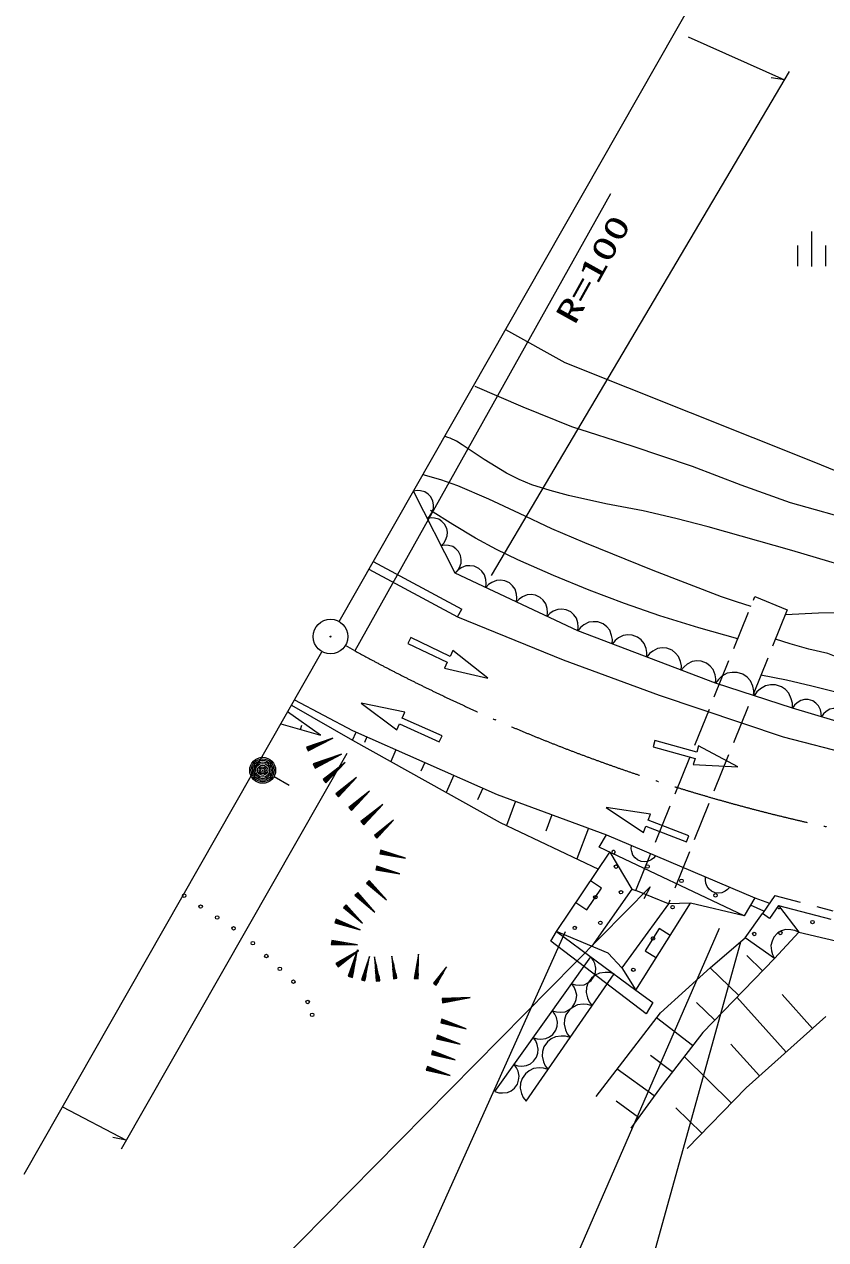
# Model space of a CAD drawing. Units: millimetres, scale not verified. Extents: x -24973 to 615027, y -198662 to 161338.
# Drawn here: x 311920 to 357944, y 21204 to 91025 of the extents above; entities that cross this region are included whole.
import ezdxf
from ezdxf.enums import TextEntityAlignment as Align

# ---------------------------------------------------------------- set-up
doc = ezdxf.new("R2010")
doc.units = ezdxf.units.MM
doc.header["$LTSCALE"] = 1000
for name, pattern in [('USER1', [10, 7.868852, -0.983607, 0.163934, -0.983607]), ('USER2', [3, 2.25, -0.75]), ('USER3', [2.5, 1.5, -1])]:
    doc.linetypes.add(name, pattern=pattern)
for name, color, linetype, lineweight in [('S-BGD', 1, 'Continuous', 13), ('S-BGD-HTXT', 6, 'Continuous', 13), ('S-BMK', 3, 'USER1', 13)]:
    doc.layers.add(name, color=color, linetype=linetype, lineweight=lineweight)
doc.styles.add('ＭＳ ゴシック', font='')
doc.styles.get('ＭＳ ゴシック').set_extended_font_data('MS Gothic')

# ---------------------------------------------------------------- blocks, each defined once
blk = doc.blocks.new('BUHIN1')
at = {"layer": 'S-BGD'}
blk.add_circle((0, 0), 30, dxfattribs=at)
at = {"layer": 'S-BMK', "linetype": 'Continuous'}
blk.add_circle((0, 0), 995, dxfattribs=at)
blk = doc.blocks.new('BUHIN314')
at = {"layer": 'S-BGD'}
blk.add_lwpolyline([(833, -251), (828, -40), (777, 152), (670, 384), (517, 539), (340, 661), (82, 738), (-133, 735), (-346, 690), (-564, 556), (-708, 422), (-833, 251)], dxfattribs=at)
blk = doc.blocks.new('BUHIN315')
at = {"layer": 'S-BGD'}
blk.add_lwpolyline([(1102, -356), (1101, -76), (1039, 181), (902, 493), (702, 704), (470, 870), (129, 981), (-157, 982), (-442, 928), (-736, 755), (-932, 581), (-1102, 356)], dxfattribs=at)
blk = doc.blocks.new('BUHIN316')
at = {"layer": 'S-BGD'}
blk.add_lwpolyline([(990, -376), (1002, -120), (957, 118), (846, 409), (674, 610), (469, 773), (163, 890), (-98, 904), (-361, 868), (-637, 723), (-824, 574), (-990, 376)], dxfattribs=at)
blk = doc.blocks.new('BUHIN317')
at = {"layer": 'S-BGD'}
blk.add_lwpolyline([(881, -416), (910, -182), (886, 40), (805, 315), (662, 512), (486, 676), (213, 804), (-26, 836), (-269, 822), (-532, 709), (-715, 585), (-881, 416)], dxfattribs=at)
blk = doc.blocks.new('BUHIN318')
at = {"layer": 'S-BGD'}
blk.add_lwpolyline([(398, -784), (549, -634), (654, -462), (749, -221), (755, -1), (720, 213), (597, 456), (444, 610), (263, 735), (13, 800), (-186, 813), (-398, 784)], dxfattribs=at)
blk = doc.blocks.new('BUHIN319')
at = {"layer": 'S-BGD'}
blk.add_lwpolyline([(631, 915), (373, 991), (119, 1005), (-205, 965), (-454, 840), (-671, 672), (-866, 388), (-946, 126), (-975, -151), (-897, -468), (-791, -697), (-631, -915)], dxfattribs=at)
blk = doc.blocks.new('BUHIN320')
at = {"layer": 'S-BGD'}
blk.add_lwpolyline([(-551, -774), (-332, -842), (-115, -857), (163, -828), (377, -724), (564, -583), (735, -343), (807, -120), (835, 116), (773, 388), (685, 585), (551, 774)], dxfattribs=at)
blk = doc.blocks.new('BUHIN328')
at = {"layer": 'S-BGD'}
blk.add_lwpolyline([(691, -293), (568, -428), (428, -528), (233, -624), (45, -642), (-137, -622), (-351, -531), (-493, -414), (-610, -267), (-680, -58), (-706, 112), (-691, 293)], dxfattribs=at)
blk = doc.blocks.new('BUHIN123')
at = {"layer": 'S-BGD'}
for radius in [746, 660, 574, 484, 398, 292, 202, 116, 22.5]:
    blk.add_circle((0, 0), radius, dxfattribs=at)
blk = doc.blocks.new('BUHIN116')
at = {"layer": 'S-BGD'}
for p, q in [((0, 1000), (0, -1000)), ((-800, 205), (-800, -995)), ((800, 205), (800, -995))]:
    blk.add_line(p, q, dxfattribs=at)
blk = doc.blocks.new('BUHIN356')
at = {"layer": 'S-BGD'}
blk.add_circle((0, 0), 99.5, dxfattribs=at)
blk = doc.blocks.new('BUHIN359')
at = {"layer": 'S-BGD'}
blk.add_circle((0, 0), 99.5, dxfattribs=at)
blk = doc.blocks.new('BUHIN443')
at = {"layer": 'S-BGD'}
for p, q in [((-409, 41), (-670, 123)), ((-661, 150), (-97, -28)), ((225, -100), (-653, 176)), ((-644, 203), (537, -169)), ((242, -47), (-636, 230)), ((-630, 250), (-65, 72)), ((-360, 198), (-620, 280))]:
    blk.add_line(p, q, dxfattribs=at)
blk.add_lwpolyline([(-700, 107), (668, -210), (-635, 314)], close=True, dxfattribs=at)
blk = doc.blocks.new('BUHIN456')
at = {"layer": 'S-BGD'}
for p, q in [((-372, 236), (-582, 440)), ((-561, 462), (-106, 20)), ((167, -205), (-540, 483)), ((-519, 505), (433, -421)), ((209, -162), (-498, 526)), ((-482, 542), (-28, 100)), ((-249, 363), (-459, 566))]:
    blk.add_line(p, q, dxfattribs=at)
blk.add_lwpolyline([(-619, 440), (538, -523), (-457, 606)], close=True, dxfattribs=at)
blk = doc.blocks.new('BUHIN460')
at = {"layer": 'S-BGD'}
for p, q in [((185, 213), (-591, -498)), ((-570, -521), (475, 435)), ((228, 165), (-548, -545)), ((-401, -243), (-632, -453)), ((-607, -480), (-109, -23)), ((-526, -568), (-28, -112)), ((-275, -381), (-505, -592))]:
    blk.add_line(p, q, dxfattribs=at)
blk.add_lwpolyline([(-507, -631), (590, 540), (-674, -449)], close=True, dxfattribs=at)
blk = doc.blocks.new('BUHIN461')
at = {"layer": 'S-BGD'}
for p, q in [((173, 199), (-554, -466)), ((-534, -489), (445, 408)), ((214, 155), (-514, -511)), ((-376, -227), (-592, -425)), ((-569, -450), (-102, -22)), ((-493, -533), (-26, -105)), ((-257, -358), (-473, -555))]:
    blk.add_line(p, q, dxfattribs=at)
blk.add_lwpolyline([(-475, -592), (553, 506), (-632, -420)], close=True, dxfattribs=at)

msp = doc.modelspace()

# ---------------------------------------------------------------- linework, layer by layer
at = {"layer": 'S-BGD'}
for p, q in [((339556, 73490), (342972, 71588)), ((342972, 71588), (357366, 65854)), ((357366, 65854), (367454, 61628)), ((336658, 59503), (334269, 64207)), ((331961, 60156), (337039, 57420)), ((331713, 59721), (336802, 56979)), ((343705, 56178), (336658, 59503)), ((353874, 58147), (355739, 57393)), ((336802, 56979), (337039, 57420)), ((336802, 56979), (342859, 54523)), ((351623, 53169), (343705, 56178)), ((334117, 55798), (333954, 55460)), ((333954, 55460), (336206, 54375)), ((336369, 54713), (334117, 55798)), ((336532, 55051), (336369, 54713)), ((338540, 53458), (336532, 55051)), ((342859, 54523), (348386, 52491)), ((336206, 54375), (336044, 54037)), ((336044, 54037), (338540, 53458)), ((356031, 51744), (351623, 53169)), ((348386, 52491), (355509, 50085)), ((327260, 51903), (330760, 49900)), ((327444, 52226), (330767, 50451)), ((331272, 52026), (333321, 50489)), ((333783, 51515), (331272, 52026)), ((361028, 50239), (356031, 51744)), ((328923, 50196), (327041, 51519)), ((333629, 51173), (333783, 51515)), ((335909, 50148), (333629, 51173)), ((326654, 50838), (328923, 50196)), ((327789, 50517), (327856, 50756)), ((330760, 49900), (330984, 50355)), ((330767, 50451), (339077, 46783)), ((333321, 50489), (333475, 50831)), ((333475, 50831), (335755, 49806)), ((328451, 49611), (328164, 49489)), ((328178, 49456), (328800, 49721)), ((329155, 49847), (328187, 49434)), ((328200, 49404), (329502, 49960)), ((329180, 49788), (328212, 49375)), ((328225, 49346), (328847, 49611)), ((330760, 49900), (339247, 45172)), ((331598, 50084), (331460, 49771)), ((335755, 49806), (335909, 50148)), ((348126, 49876), (348027, 49514)), ((350537, 49218), (348126, 49876)), ((350636, 49579), (350537, 49218)), ((352900, 48378), (350636, 49579)), ((355509, 50085), (361547, 48521)), ((328524, 49439), (328237, 49316)), ((329611, 48903), (328583, 48464)), ((328596, 48433), (329980, 49023)), ((333260, 49351), (332962, 48674)), ((348027, 49514), (350439, 48856)), ((328863, 48653), (328558, 48523)), ((328573, 48488), (329234, 48769)), ((329638, 48840), (328610, 48402)), ((328623, 48370), (329284, 48652)), ((328941, 48469), (328636, 48339)), ((334922, 48617), (334702, 48118)), ((350439, 48856), (350340, 48494)), ((350340, 48494), (352900, 48378)), ((326265, 47806), (327140, 47321)), ((336584, 47884), (336149, 46898)), ((338246, 47150), (337944, 46466)), ((339077, 46783), (345360, 44456)), ((340124, 46396), (339608, 45001)), ((342219, 45620), (341868, 44673)), ((345344, 46024), (347477, 44605)), ((347880, 45655), (345344, 46024)), ((347746, 45305), (347880, 45655)), ((332081, 44404), (332518, 44803)), ((332774, 45010), (332095, 44389)), ((332114, 44368), (333028, 45204)), ((332812, 44969), (332133, 44347)), ((332152, 44327), (332588, 44726)), ((339247, 45172), (344901, 42497)), ((344313, 44844), (343661, 43083)), ((347477, 44605), (347612, 44955)), ((347612, 44955), (349946, 44061)), ((350080, 44411), (347746, 45305)), ((332261, 44612), (332060, 44427)), ((332372, 44490), (332171, 44306)), ((344934, 43759), (345360, 44456)), ((345360, 44456), (353869, 40851)), ((349946, 44061), (350080, 44411)), ((332651, 43314), (332367, 43384)), ((332374, 43413), (332989, 43262)), ((333339, 43207), (332381, 43442)), ((332388, 43472), (333677, 43154)), ((333353, 43265), (332396, 43501)), ((332401, 43523), (333016, 43371)), ((332693, 43485), (332409, 43555)), ((342491, 38913), (345553, 43465)), ((353268, 39804), (344934, 43759)), ((345553, 43465), (346814, 41336)), ((332166, 42598), (332741, 42457)), ((332439, 42564), (332174, 42629)), ((332400, 42404), (332134, 42469)), ((332141, 42496), (332716, 42355)), ((333042, 42304), (332148, 42524)), ((332155, 42551), (333358, 42255)), ((333055, 42358), (332161, 42578)), ((346814, 41336), (344513, 38067)), ((346814, 41336), (347047, 41261)), ((348912, 40507), (347047, 41261)), ((347864, 41467), (347491, 40781)), ((348912, 40507), (346232, 36819)), ((347046, 35540), (350186, 40541)), ((350186, 40541), (348912, 40507)), ((353268, 39804), (350186, 40541)), ((353869, 40851), (353268, 39804)), ((353869, 40851), (354722, 40541)), ((355026, 40978), (354312, 39951)), ((330485, 40096), (330289, 40286)), ((330309, 40307), (330733, 39894)), ((330988, 39685), (330329, 40327)), ((330348, 40347), (331236, 39483)), ((331027, 39725), (330368, 40367)), ((330382, 40382), (330806, 39969)), ((330600, 40214), (330404, 40404)), ((353325, 38543), (354312, 39951)), ((354400, 40077), (353628, 40430)), ((354723, 39665), (354312, 39951)), ((355237, 40405), (354723, 39665)), ((355237, 40405), (358233, 39616)), ((355237, 40405), (356399, 38863)), ((330067, 39325), (329792, 39424)), ((329802, 39452), (330398, 39237)), ((330740, 39145), (329812, 39480)), ((329823, 39509), (331071, 39058)), ((330760, 39202), (329833, 39537)), ((329841, 39558), (330437, 39343)), ((330127, 39490), (329852, 39590)), ((342155, 38361), (342491, 38913)), ((345457, 37672), (342491, 38913)), ((342491, 38913), (347046, 35540)), ((351323, 36848), (353325, 38543)), ((355010, 37365), (353325, 38543)), ((356399, 38863), (355010, 37365)), ((356399, 38863), (363950, 37117)), ((329871, 38159), (329580, 38188)), ((329583, 38218), (330214, 38156)), ((330567, 38151), (329586, 38248)), ((329589, 38277), (330910, 38148)), ((330573, 38211), (329592, 38307)), ((329594, 38330), (330225, 38268)), ((329888, 38335), (329597, 38363)), ((329894, 36991), (330990, 37740)), ((347642, 34177), (342155, 38361)), ((330087, 37227), (329845, 37062)), ((329864, 37034), (330387, 37392)), ((330691, 37572), (329877, 37016)), ((330725, 37522), (329911, 36966)), ((329928, 36941), (330451, 37299)), ((330186, 37082), (329944, 36917)), ((330891, 37356), (330617, 36340)), ((330648, 36332), (331016, 37699)), ((330953, 37339), (330679, 36324)), ((331599, 37032), (331360, 36144)), ((331387, 36136), (331709, 37333)), ((331653, 37018), (331414, 36129)), ((332231, 36092), (332054, 37318)), ((332127, 37007), (332259, 36096)), ((333211, 36229), (333046, 37368)), ((333063, 37072), (333186, 36226)), ((333114, 37079), (333237, 36233)), ((334492, 37149), (334402, 36233)), ((334430, 36230), (334550, 37464)), ((334547, 37144), (334457, 36228)), ((338951, 29715), (344465, 37451)), ((346232, 36819), (345457, 37672)), ((355010, 37365), (350884, 33111)), ((354322, 36656), (353420, 37531)), ((330640, 36657), (330559, 36356)), ((330594, 36346), (330770, 36999)), ((330710, 36315), (330886, 36968)), ((330822, 36608), (330741, 36307)), ((331380, 36421), (331309, 36157)), ((331340, 36149), (331493, 36720)), ((331441, 36122), (331595, 36693)), ((331539, 36378), (331468, 36114)), ((332072, 36998), (332204, 36088)), ((332183, 36085), (332098, 36670)), ((332113, 36350), (332152, 36080)), ((332287, 36100), (332202, 36685)), ((332275, 36374), (332315, 36104)), ((333166, 36223), (333087, 36767)), ((333101, 36470), (333137, 36219)), ((333263, 36237), (333184, 36780)), ((333252, 36492), (333288, 36241)), ((334376, 36510), (334349, 36238)), ((334381, 36235), (334439, 36824)), ((334485, 36225), (334543, 36814)), ((334540, 36494), (334513, 36222)), ((335472, 35922), (335757, 36342)), ((335931, 36565), (335487, 35912)), ((335507, 35899), (336104, 36777)), ((335971, 36538), (335527, 35885)), ((340739, 29153), (345787, 36473)), ((346232, 36819), (347046, 35540)), ((348451, 34228), (351323, 36848)), ((352947, 35238), (351304, 36831)), ((335582, 36131), (335450, 35938)), ((335547, 35872), (335832, 36291)), ((335698, 36052), (335567, 35858)), ((336259, 35062), (335949, 35025)), ((335953, 34990), (336624, 35069)), ((337001, 35089), (335956, 34966)), ((335960, 34934), (337366, 35099)), ((337008, 35025), (335963, 34902)), ((335967, 34870), (336638, 34949)), ((347046, 35540), (348010, 34823)), ((355669, 31974), (352841, 35129)), ((357193, 33339), (355439, 35297)), ((336281, 34875), (335971, 34839)), ((344754, 29436), (348451, 34228)), ((348010, 34823), (347642, 34177)), ((351572, 33820), (350534, 34827)), ((336144, 33583), (335866, 33671)), ((335875, 33700), (336479, 33509)), ((336824, 33432), (335884, 33728)), ((335893, 33757), (337159, 33358)), ((336842, 33489), (335902, 33786)), ((335908, 33807), (336513, 33617)), ((336197, 33751), (335918, 33839)), ((350300, 32354), (348234, 33947)), ((357955, 34022), (353382, 29925)), ((350884, 33111), (348547, 30081)), ((354144, 30608), (352506, 32437)), ((349132, 30839), (347892, 31795)), ((352532, 29056), (349828, 31704)), ((348099, 29463), (345968, 31010)), ((348547, 30081), (346754, 27609)), ((353382, 29925), (349981, 26450)), ((347202, 28227), (345902, 29171)), ((350831, 27319), (349346, 28773))]:
    msp.add_line(p, q, dxfattribs=at)
at = {"layer": 'S-BGD', "linetype": 'USER2'}
for p, q in [((347047, 41261), (353874, 58147)), ((355739, 57393), (348912, 40507))]:
    msp.add_line(p, q, dxfattribs=at)
at = {"layer": 'S-BGD', "linetype": 'USER3'}
msp.add_line((355026, 40978), (358346, 40103), dxfattribs=at)
at = {"layer": 'S-BGD'}
for points in [[(337787, 70239), (340551, 69052), (343338, 67921), (346813, 66813), (350276, 65645), (353078, 64569), (355902, 63549), (359875, 62448), (363871, 61404), (367347, 61057), (370833, 60769), (372731, 60751), (374642, 60793), (376641, 60860), (378635, 60987), (380334, 61202), (382046, 61481), (382669, 61626), (383270, 61827), (383913, 62137), (384536, 62498)], [(360776, 59382), (355995, 60796), (351188, 62161), (349329, 62643), (347457, 63066), (345314, 63484), (343182, 63962), (342118, 64235), (341073, 64566), (340338, 64875), (339620, 65243), (338328, 66028), (337069, 66863), (336737, 67081), (336369, 67250), (336237, 67296), (336095, 67343)], [(334812, 65161), (335813, 64873), (336808, 64523), (338576, 63759), (340331, 62934), (342196, 62067), (344093, 61251), (348010, 59673), (351950, 58152), (352795, 57874), (353653, 57599)], [(352891, 55714), (350650, 56345), (348427, 57034), (346390, 57747), (344365, 58520), (342304, 59363), (340264, 60263), (339031, 60860), (337826, 61509), (336525, 62290), (335244, 63091)], [(355632, 57128), (357527, 57219), (359432, 57250), (360379, 57189), (361329, 57066), (366185, 55992), (371053, 54977), (372104, 54866), (373160, 54816), (374637, 54833), (376115, 54910), (380977, 55270), (385843, 55691), (387387, 55900), (388920, 56168)], [(388373, 54383), (384662, 53790), (383043, 53622), (381406, 53513), (379416, 53390), (377423, 53327), (372650, 53383), (367873, 53499), (364493, 53668), (361108, 53898), (360427, 53994), (359762, 54149), (358920, 54542), (358060, 54877), (356980, 55121), (355902, 55426), (355484, 55563), (355058, 55708)], [(354225, 53648), (355694, 53366), (357152, 53023), (359054, 52549), (360968, 52134), (364928, 51515), (368902, 50955), (370023, 50829), (371155, 50764), (375393, 51057), (379628, 51410), (381929, 51724), (384236, 51977), (387420, 52189), (390602, 52463)], [(343603, 40566), (344226, 40148), (345063, 41393), (344440, 41811)], [(349015, 38676), (348380, 39074), (347582, 37804), (348218, 37405)], [(356399, 38863), (356174, 38967), (355945, 39012), (355645, 39019), (355402, 38938), (355183, 38814), (354968, 38582), (354861, 38353), (354798, 38105), (354827, 37806), (354893, 37585), (355010, 37365)]]:
    msp.add_lwpolyline(points, dxfattribs=at)
for points in [[(328223, 49279), (329646, 50021), (328125, 49508)], [(328621, 48300), (330133, 49088), (328517, 48542)], [(332169, 44271), (333129, 45296), (332023, 44431)], [(332335, 43365), (333819, 43119), (332391, 43591)], [(332105, 42451), (333490, 42222), (332157, 42662)], [(330255, 40286), (331334, 39388), (330406, 40442)], [(329759, 39408), (331209, 39008), (329837, 39627)], [(329551, 38164), (331055, 38134), (329574, 38396)], [(329938, 36880), (331111, 37822), (329806, 37072)], [(330761, 36273), (331057, 37850), (330521, 36337)], [(331485, 36084), (331745, 37464), (331276, 36141)], [(332342, 36083), (332034, 37453), (332128, 36052)], [(333314, 36221), (333028, 37494), (333115, 36193)], [(334535, 36196), (334564, 37599), (334319, 36217)], [(335572, 35829), (336170, 36874), (335418, 35934)], [(335946, 34807), (337521, 35118), (335917, 35054)], [(335833, 33654), (337298, 33314), (335902, 33876)]]:
    msp.add_lwpolyline(points, close=True, dxfattribs=at)
for centre in [(345900, 42637), (347711, 42646), (349664, 41818), (346188, 41165), (344716, 40877), (351618, 40990), (349152, 40305), (323939, 39091), (343532, 39116), (345004, 39405), (357188, 39451), (348024, 38508), (353840, 38767), (355339, 38823), (325046, 38239), (346896, 36711), (327374, 36025), (328197, 34861), (328453, 34123)]:
    msp.add_circle(centre, 99.5, dxfattribs=at)
for centre, start, end in [((345758, 43473), 260.80924, 228.42973), ((353571, 40163), 117.56249, 182.71803), ((355282, 40322), 176.76462, 314.90081)]:
    msp.add_arc(centre, 99.5, start, end, dxfattribs=at)
at = {"layer": 'S-BGD-HTXT'}
for p, q in [((330003, 56718), (351682, 94780)), ((350047, 90309), (355581, 87836)), ((338743, 59357), (355860, 88308)), ((355581, 87836), (354809, 87945)), ((345577, 81289), (330904, 55032)), ((311920, 24972), (329013, 54980)), ((330437, 49130), (317480, 26407)), ((347864, 41467), (323658, 16948)), ((333473, 17720), (343001, 38906)), ((351832, 39081), (341116, 14509)), ((346110, 13315), (353079, 38325)), ((314120, 28833), (317769, 26913)), ((317769, 26913), (317005, 27071))]:
    msp.add_line(p, q, dxfattribs=at)
at = {"layer": 'S-BMK'}
msp.add_line((330904, 55032), (330371, 55344), dxfattribs=at)
msp.add_arc((379376, 143644), 101003, 241.32062, 295.19821, dxfattribs=at)

# ---------------------------------------------------------------- block references
for name, p in [('BUHIN116', (357133, 78117)), ('BUHIN318', (334667, 63423)), ('BUHIN318', (335463, 61855)), ('BUHIN318', (336260, 60287)), ('BUHIN317', (337539, 59088)), ('BUHIN317', (339301, 58256)), ('BUHIN317', (341062, 57425)), ('BUHIN317', (342824, 56593)), ('BUHIN1', (329508, 55849)), ('BUHIN316', (344695, 55802)), ('BUHIN316', (346674, 55049)), ('BUHIN316', (348654, 54297)), ('BUHIN316', (350634, 53545)), ('BUHIN315', (352725, 52813)), ('BUHIN315', (354929, 52100)), ('BUHIN314', (356864, 51493)), ('BUHIN314', (358529, 50991)), ('BUHIN123', (325609, 48169)), ('BUHIN460', (329750, 48087)), ('BUHIN461', (330437, 47245)), ('BUHIN461', (331187, 46461)), ('BUHIN460', (331929, 45669)), ('BUHIN328', (347487, 43555)), ('BUHIN328', (351742, 41752)), ('BUHIN456', (332191, 41242)), ('BUHIN359', (321101, 40964)), ('BUHIN456', (331522, 40548)), ('BUHIN359', (322047, 40340)), ('BUHIN359', (322993, 39715)), ('BUHIN356', (325822, 37501)), ('BUHIN320', (343914, 36678)), ('BUHIN356', (326598, 36763)), ('BUHIN319', (345156, 35558)), ('BUHIN320', (342811, 35130)), ('BUHIN320', (341708, 33583)), ('BUHIN319', (343894, 33728)), ('BUHIN443', (336289, 32641)), ('BUHIN319', (342632, 31898)), ('BUHIN320', (340605, 32036)), ('BUHIN443', (335996, 31743)), ('BUHIN443', (335703, 30845)), ('BUHIN320', (339503, 30489)), ('BUHIN319', (341370, 30068))]:
    msp.add_blockref(name, p)

# ---------------------------------------------------------------- texts
at = {"layer": 'S-BGD-HTXT', "style": 'ＭＳ ゴシック', "width": 1.5}
msp.add_text('R=100', height=1320, rotation=60.9, dxfattribs=at).set_placement((343874, 73503), align=Align.BOTTOM_LEFT)

doc.saveas('drawing.dxf')
